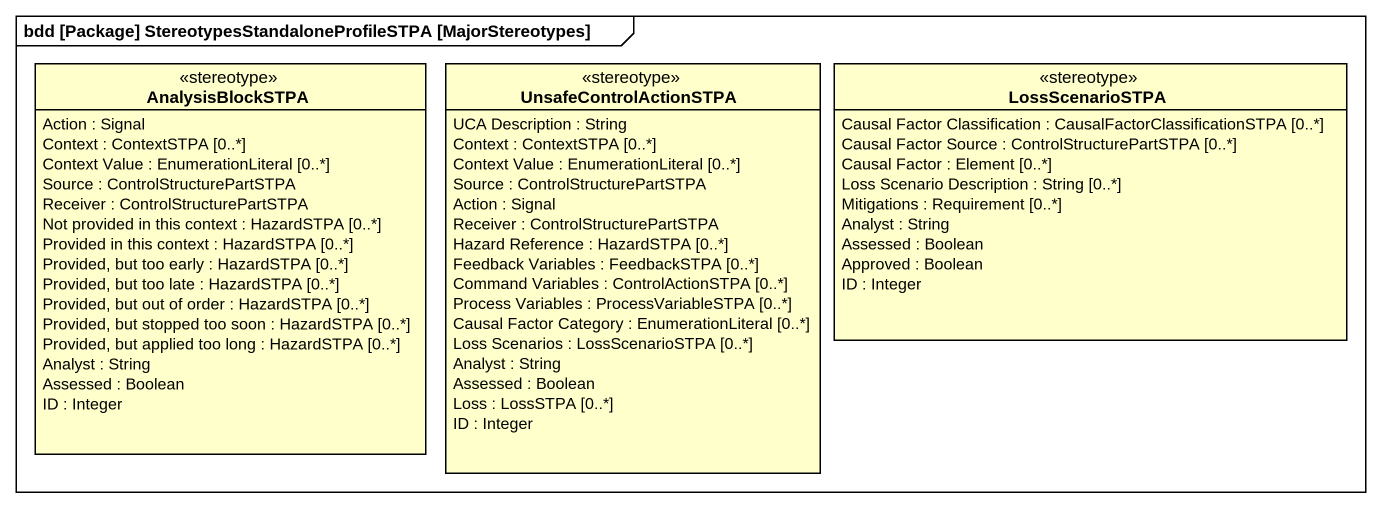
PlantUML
@startuml
mainframe bdd [Package] StereotypesStandaloneProfileSTPA [MajorStereotypes]
hide circle
hide empty members
class AnalysisBlockSTPA <<stereotype>> {
  Action : Signal
  Context : ContextSTPA [0..*]
  Context Value : EnumerationLiteral [0..*]
  Source : ControlStructurePartSTPA
  Receiver : ControlStructurePartSTPA
  Not provided in this context : HazardSTPA [0..*]
  Provided in this context : HazardSTPA [0..*]
  Provided, but too early : HazardSTPA [0..*]
  Provided, but too late : HazardSTPA [0..*]
  Provided, but out of order : HazardSTPA [0..*]
  Provided, but stopped too soon : HazardSTPA [0..*]
  Provided, but applied too long : HazardSTPA [0..*]
  Analyst : String
  Assessed : Boolean
  ID : Integer
}
class UnsafeControlActionSTPA <<stereotype>> {
  UCA Description : String
  Context : ContextSTPA [0..*]
  Context Value : EnumerationLiteral [0..*]
  Source : ControlStructurePartSTPA
  Action : Signal
  Receiver : ControlStructurePartSTPA
  Hazard Reference : HazardSTPA [0..*]
  Feedback Variables : FeedbackSTPA [0..*]
  Command Variables : ControlActionSTPA [0..*]
  Process Variables : ProcessVariableSTPA [0..*]
  Causal Factor Category : EnumerationLiteral [0..*]
  Loss Scenarios : LossScenarioSTPA [0..*]
  Analyst : String
  Assessed : Boolean
  Loss : LossSTPA [0..*]
  ID : Integer
}
class LossScenarioSTPA <<stereotype>> {
  Causal Factor Classification : CausalFactorClassificationSTPA [0..*]
  Causal Factor Source : ControlStructurePartSTPA [0..*]
  Causal Factor : Element [0..*]
  Loss Scenario Description : String [0..*]
  Mitigations : Requirement [0..*]
  Analyst : String
  Assessed : Boolean
  Approved : Boolean
  ID : Integer
}
@enduml
